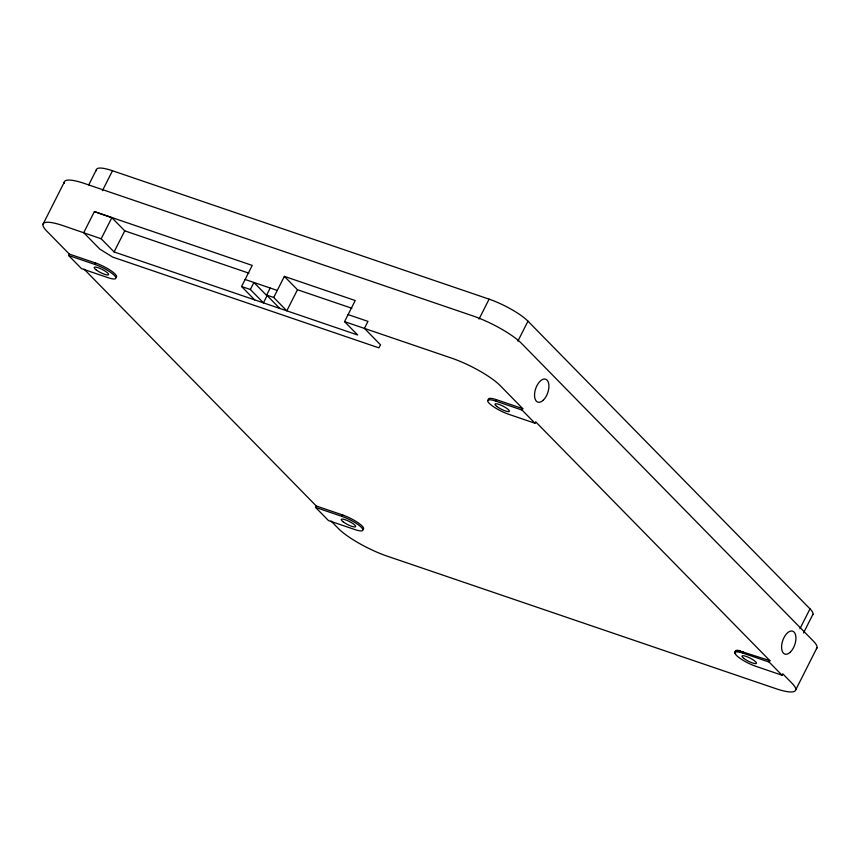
<?xml version="1.0" encoding="UTF-8"?>
<svg xmlns="http://www.w3.org/2000/svg" width="860" height="860" viewBox="0 0 860 860"><rect width="100%" height="100%" fill="white"/><g stroke="black" fill="none" stroke-linecap="round" stroke-linejoin="round"><path stroke-width="1.29" d="M43 224.277L64.317 182.083M88.741 184.9L96.438 169.656M68.596 255.474L94.987 264.471A16.146 3.526 26.8 0 1 114.423 275.479A16.146 3.526 26.8 0 1 107.887 277.629L81.496 268.632L68.596 255.474L69.305 254.065L46.709 231.017A40.366 8.804 26.8 0 1 63.059 225.642L101.19 238.779L114.09 251.937L357.652 334.981L344.559 321.629L355.212 300.527L284.37 276.372L273.716 297.474L286.81 310.825L297.463 289.734L284.37 276.372M102.415 190.673L112.488 170.753L489.103 299.162A32.293 7.041 26.8 0 1 527.976 321.178L810.002 608.848A32.293 7.041 26.8 0 1 812.485 615.018M254.667 299.871L241.574 286.509L252.227 265.418L94.385 211.592L83.732 232.695L99.857 249.142L112.617 257.065L378.841 347.838L380.55 344.849L364.425 328.402L367.983 321.371L348.106 314.599M101.19 238.779L111.843 217.677L94.385 211.592M94.987 264.471L95.696 263.063A16.146 3.526 26.8 0 1 111.682 271.223A16.146 3.526 26.8 0 1 115.896 277.425M114.09 251.937L124.743 230.835L111.843 217.677M250.346 289.508L253.893 282.467L266.987 295.829L263.44 302.86L250.346 289.508L241.574 286.509M279.737 308.417L266.632 295.055L270.19 288.025M315.588 507.411L341.99 516.409A16.146 3.526 26.8 0 1 361.426 527.416A16.146 3.526 26.8 0 1 354.89 529.567L328.488 520.569L315.588 507.411L316.297 506.002L84.087 269.148M341.99 516.409L342.699 515A16.146 3.526 26.8 0 1 358.674 523.159A16.146 3.526 26.8 0 1 362.888 529.362M479.031 319.092L489.103 299.162M517.903 341.098L527.976 321.178M534.974 423.238L508.582 414.24A16.146 3.526 26.8 0 1 489.136 403.233A16.146 3.526 26.8 0 1 495.683 401.082L496.392 399.674L522.783 408.672L522.074 410.08L534.974 423.238L535.683 421.83L769.883 660.673L769.173 662.082L782.073 675.24L782.783 673.832L791.974 683.205A40.366 8.804 26.8 0 1 775.634 688.58L387 556.076A40.366 8.804 26.8 0 1 338.41 528.556L331.046 521.042M782.073 675.24L755.671 666.242A16.146 3.526 26.8 0 1 736.235 655.234L734.752 652.536L736.192 650.472L737.858 650.343L769.883 660.673M734.752 652.536L736.192 650.472M735.01 653.675L735.461 651.128M735.483 651.88L737.149 651.751L737.858 650.343M737.149 651.751L739.632 652.159L740.342 650.751M739.632 652.159L742.771 653.084L743.481 651.676M799.929 628.767L810.002 608.848M803.498 632.992L812.969 614.233M795.683 689.946L817 647.752M124.743 230.835L248.862 273.157M297.463 289.734L351.869 308.278M245.132 279.478L277.264 290.443M266.632 295.055L273.716 297.474M344.559 321.629L451.683 358.158A40.366 8.804 26.8 0 1 500.273 385.667L522.783 408.672M69.305 254.065L95.696 263.063M495.683 401.082L522.074 410.08M316.297 506.002L342.699 515M742.771 653.084L769.173 662.082M816.398 648.73A40.366 8.804 26.8 0 0 813.291 641.012L521.59 343.473A40.366 8.804 26.8 0 0 473 315.953L84.366 183.449A40.366 8.804 26.8 0 0 64.328 183.374M96.449 170.689A32.293 7.041 26.8 0 1 112.488 170.753M488.62 400.276A16.146 3.526 26.8 0 1 496.392 399.674M790.286 652.181A12.115 6.386 -71.2 0 0 794.092 632.089A12.115 6.386 -71.2 0 0 781.912 643.635A12.115 6.386 -71.2 0 0 790.286 652.181M543.251 400.212A12.115 6.386 -71.2 0 0 547.057 380.109A12.115 6.386 -71.2 0 0 534.877 391.665A12.115 6.386 -71.2 0 0 543.251 400.212M743.792 658.373A8.073 1.763 26.8 0 0 756.101 663.554A8.073 1.763 26.8 0 0 747.791 657.051A8.073 1.763 26.8 0 0 743.792 658.373M95.987 269.75A8.073 1.763 26.8 0 0 108.295 274.921A8.073 1.763 26.8 0 0 99.986 268.427A8.073 1.763 26.8 0 0 95.987 269.75M496.757 406.393A8.073 1.763 26.8 0 0 509.066 411.575A8.073 1.763 26.8 0 0 500.756 405.081A8.073 1.763 26.8 0 0 496.757 406.393M343.022 521.719A8.073 1.763 26.8 0 0 355.331 526.9A8.073 1.763 26.8 0 0 347.021 520.408A8.073 1.763 26.8 0 0 343.022 521.719"/></g></svg>
